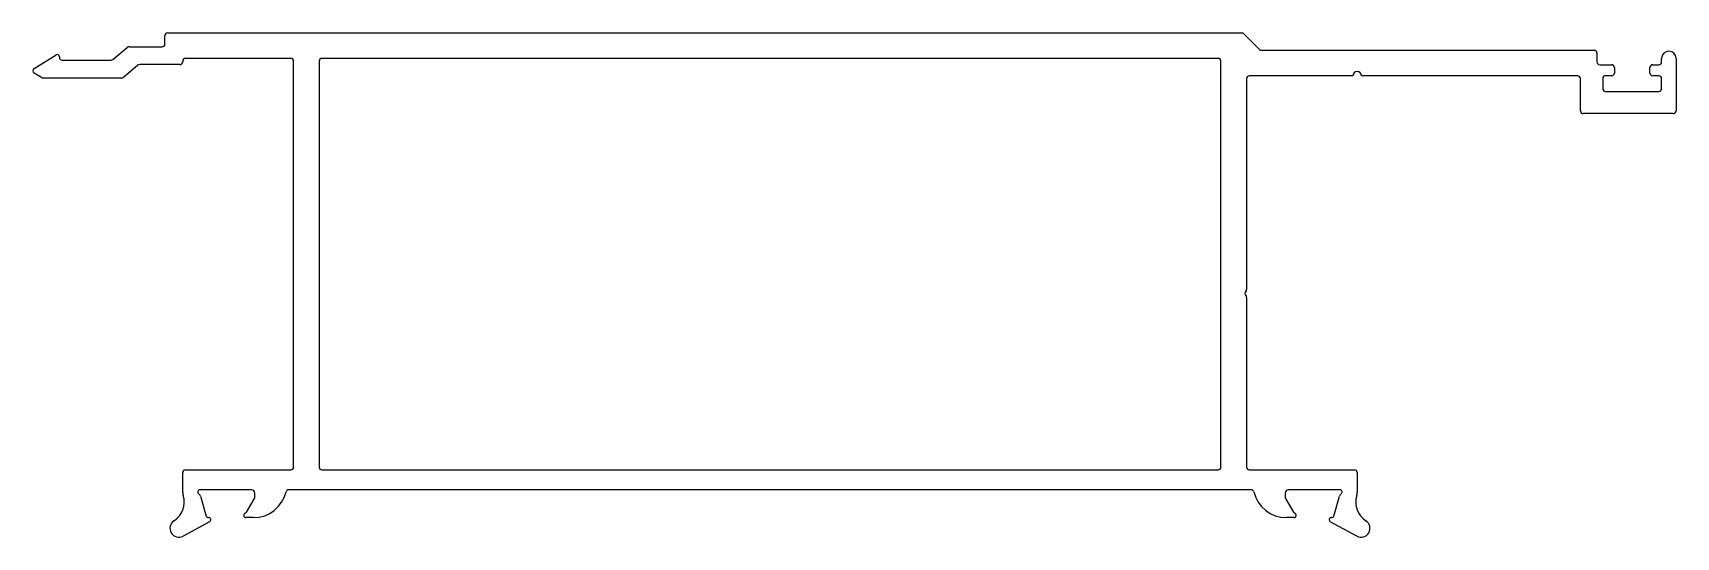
# Model space of a CAD drawing. Header units: inches. Extents: x -61 to 87, y 2 to 47.
import ezdxf

# ---------------------------------------------------------------- set-up
doc = ezdxf.new("R2010")
doc.units = ezdxf.units.IN
doc.header["$MEASUREMENT"] = 0

msp = doc.modelspace()

# ---------------------------------------------------------------- linework, layer by layer
at = {"color": 4, "lineweight": -2}
for p, q in [((-48.93, 45.92, 0), (-48.93, 46.68, 0)), ((-48.68, 46.93, 0), (47.91, 46.93, 0)), ((48.08, 46.86, 0), (49.51, 45.43, 0)), ((-60.69, 43.73, 0), (-58.72, 44.94, 0)), ((-58.42, 44.77, 0), (-58.42, 44.72, 0)), ((-58.17, 44.47, 0), (-53.78, 44.47, 0)), ((-53.62, 44.52, 0), (-52.32, 45.61, 0)), ((-52.16, 45.67, 0), (-49.18, 45.67, 0)), ((-47.33, 44.38, 0), (-47.33, 44.32, 0)), ((-37.61, 44.63, 0), (-47.08, 44.63, 0)), ((-37.36, 7.83, 0), (-37.36, 44.38, 0)), ((-35.06, 44.38, 0), (-35.06, 7.83, 0)), ((45.79, 44.63, 0), (-34.81, 44.63, 0)), ((46.04, 7.83, 0), (46.04, 44.38, 0)), ((49.68, 45.36, 0), (79.6, 45.36, 0)), ((79.85, 45.11, 0), (79.85, 44.31, 0)), ((85.67, 44.31, 0), (85.67, 44.63, 0)), ((86.97, 44.63, 0), (86.97, 39.91, 0)), ((-60.04, 42.9, 0), (-60.69, 43.3, 0)), ((-52.82, 42.86, 0), (-59.91, 42.86, 0)), ((-51.36, 44.01, 0), (-52.66, 42.92, 0)), ((-47.58, 44.07, 0), (-51.2, 44.07, 0)), ((57.91, 43.06, 0), (48.59, 43.06, 0)), ((78.12, 43.06, 0), (58.67, 43.06, 0)), ((80.1, 44.06, 0), (81.17, 44.06, 0)), ((81.17, 43.06, 0), (80.63, 43.06, 0)), ((81.42, 43.81, 0), (81.42, 43.31, 0)), ((84.62, 43.31, 0), (84.62, 43.81, 0)), ((84.87, 44.06, 0), (85.42, 44.06, 0)), ((85.42, 43.06, 0), (84.87, 43.06, 0)), ((48.34, 42.81, 0), (48.34, 23.82, 0)), ((78.37, 39.91, 0), (78.37, 42.81, 0)), ((80.37, 42.81, 0), (80.37, 41.91, 0)), ((80.62, 41.66, 0), (85.42, 41.66, 0)), ((85.67, 41.91, 0), (85.67, 42.81, 0)), ((86.72, 39.66, 0), (78.62, 39.66, 0)), ((48.34, 23.11, 0), (48.34, 7.83, 0)), ((-47.08, 7.58, 0), (-37.61, 7.58, 0)), ((-34.81, 7.58, 0), (45.79, 7.58, 0)), ((48.59, 7.58, 0), (58.04, 7.58, 0)), ((-47.33, 5.55, 0), (-47.33, 7.33, 0)), ((58.29, 7.33, 0), (58.29, 5.55, 0)), ((-41.15, 5.78, 0), (-45.78, 5.78, 0)), ((-45.73, 5.22, 0), (-45.23, 3.42, 0)), ((-41.61, 3.76, 0), (-40.89, 5, 0)), ((-40.85, 5.15, 0), (-40.85, 5.48, 0)), ((48.76, 5.78, 0), (-37.8, 5.78, 0)), ((51.81, 5.48, 0), (51.81, 5.15, 0)), ((51.85, 5, 0), (52.57, 3.76, 0)), ((56.74, 5.78, 0), (52.11, 5.78, 0)), ((56.2, 3.42, 0), (56.69, 5.22, 0)), ((-40.96, 3.28, 0), (-41.65, 3.28, 0)), ((52.61, 3.28, 0), (51.92, 3.28, 0)), ((-44.91, 2.9, 0), (-47.3, 1.61, 0)), ((58.26, 1.61, 0), (55.87, 2.9, 0))]:
    msp.add_line(p, q, dxfattribs=at)
for centre, radius, start, end in [((-49.18, 45.92, 0), 0.25, 270, 0), ((-48.68, 46.68, 0), 0.25, 90, 180), ((47.91, 46.68, 0), 0.25, 45, 90), ((-58.62, 44.77, 0), 0.2, 359.9999, 121.5548), ((-58.17, 44.72, 0), 0.25, 180, 270), ((-53.78, 44.72, 0), 0.25, 270, 310), ((-52.16, 45.42, 0), 0.25, 90, 130), ((-47.08, 44.38, 0), 0.25, 90, 180), ((-37.61, 44.38, 0), 0.25, 0, 90), ((-34.81, 44.38, 0), 0.25, 90, 180), ((45.79, 44.38, 0), 0.25, 0, 90), ((49.68, 45.61, 0), 0.25, 225, 270), ((79.6, 45.11, 0), 0.25, 360, 90), ((86.32, 44.63, 0), 0.65, 0, 180), ((-60.56, 43.52, 0), 0.25, 121.5548, 238.4452), ((-59.91, 43.11, 0), 0.25, 238.4452, 270), ((-52.82, 43.11, 0), 0.25, 270, 310), ((-51.2, 43.82, 0), 0.25, 90, 130), ((-47.58, 44.32, 0), 0.25, 270, 0), ((48.59, 42.81, 0), 0.25, 90, 180), ((58.29, 43.06, 0), 0.381, 0, 180), ((78.12, 42.81, 0), 0.25, 360, 90), ((80.1, 44.31, 0), 0.25, 180, 270), ((80.63, 42.81, 0), 0.254, 90, 180), ((81.17, 43.81, 0), 0.25, 360, 90), ((81.17, 43.31, 0), 0.25, 270, 360), ((84.87, 43.81, 0), 0.25, 90, 180), ((84.87, 43.31, 0), 0.25, 180, 270), ((85.42, 44.31, 0), 0.25, 270, 360), ((85.42, 42.81, 0), 0.25, 0, 90), ((80.62, 41.91, 0), 0.25, 180, 270), ((85.42, 41.91, 0), 0.25, 270, 360), ((78.62, 39.91, 0), 0.25, 180, 270), ((86.72, 39.91, 0), 0.25, 270, 360), ((48.09, 23.82, 0), 0.25, 315, 360), ((48.44, 23.46, 0), 0.25, 135, 225), ((48.09, 23.11, 0), 0.25, 0, 45), ((-47.08, 7.33, 0), 0.25, 90, 180), ((-37.61, 7.83, 0), 0.25, 270, 360), ((-34.81, 7.83, 0), 0.25, 180, 270), ((45.79, 7.83, 0), 0.25, 270, 360), ((48.59, 7.83, 0), 0.25, 180, 270), ((58.04, 7.33, 0), 0.25, 0, 90), ((-49.2, 4.67, 0), 2, 302.8062, 17.0289), ((-46.33, 5.55, 0), 1, 180, 197.0289), ((-45.78, 5.58, 0), 0.2, 90, 241.601), ((-46.02, 5.14, 0), 0.3, 15.3574, 61.601), ((-41.15, 5.48, 0), 0.3, 0, 90), ((-40.96, 6.28, 0), 3, 270.0001, 346.6568), ((-41.15, 5.15, 0), 0.3, 330, 360), ((-37.8, 5.53, 0), 0.25, 90, 166.6568), ((48.76, 5.53, 0), 0.25, 13.3432, 90), ((51.92, 6.28, 0), 3, 193.3432, 269.9999), ((52.11, 5.48, 0), 0.3, 90, 180), ((52.11, 5.15, 0), 0.3, 180, 210), ((56.98, 5.14, 0), 0.3, 118.399, 164.6426), ((56.74, 5.58, 0), 0.2, 298.399, 90), ((60.16, 4.67, 0), 2, 162.9711, 237.1938), ((57.29, 5.55, 0), 1, 342.9711, 0), ((-47.68, 2.32, 0), 0.8, 122.8062, 298.4364), ((-45.04, 3.48, 0), 0.2, 195.3574, 274.6891), ((-45.01, 3.08, 0), 0.2, 298.4364, 94.6891), ((-41.65, 3.48, 0), 0.2, 108.5904, 270), ((-41.78, 3.86, 0), 0.2, 288.5904, 330), ((52.74, 3.86, 0), 0.2, 210, 251.4096), ((52.61, 3.48, 0), 0.2, 270, 71.4096), ((55.97, 3.08, 0), 0.2, 85.3109, 241.5636), ((56, 3.48, 0), 0.2, 265.3109, 344.6426), ((58.64, 2.32, 0), 0.8, 241.5636, 57.1938)]:
    msp.add_arc(centre, radius, start, end, dxfattribs=at)

doc.saveas('drawing.dxf')
